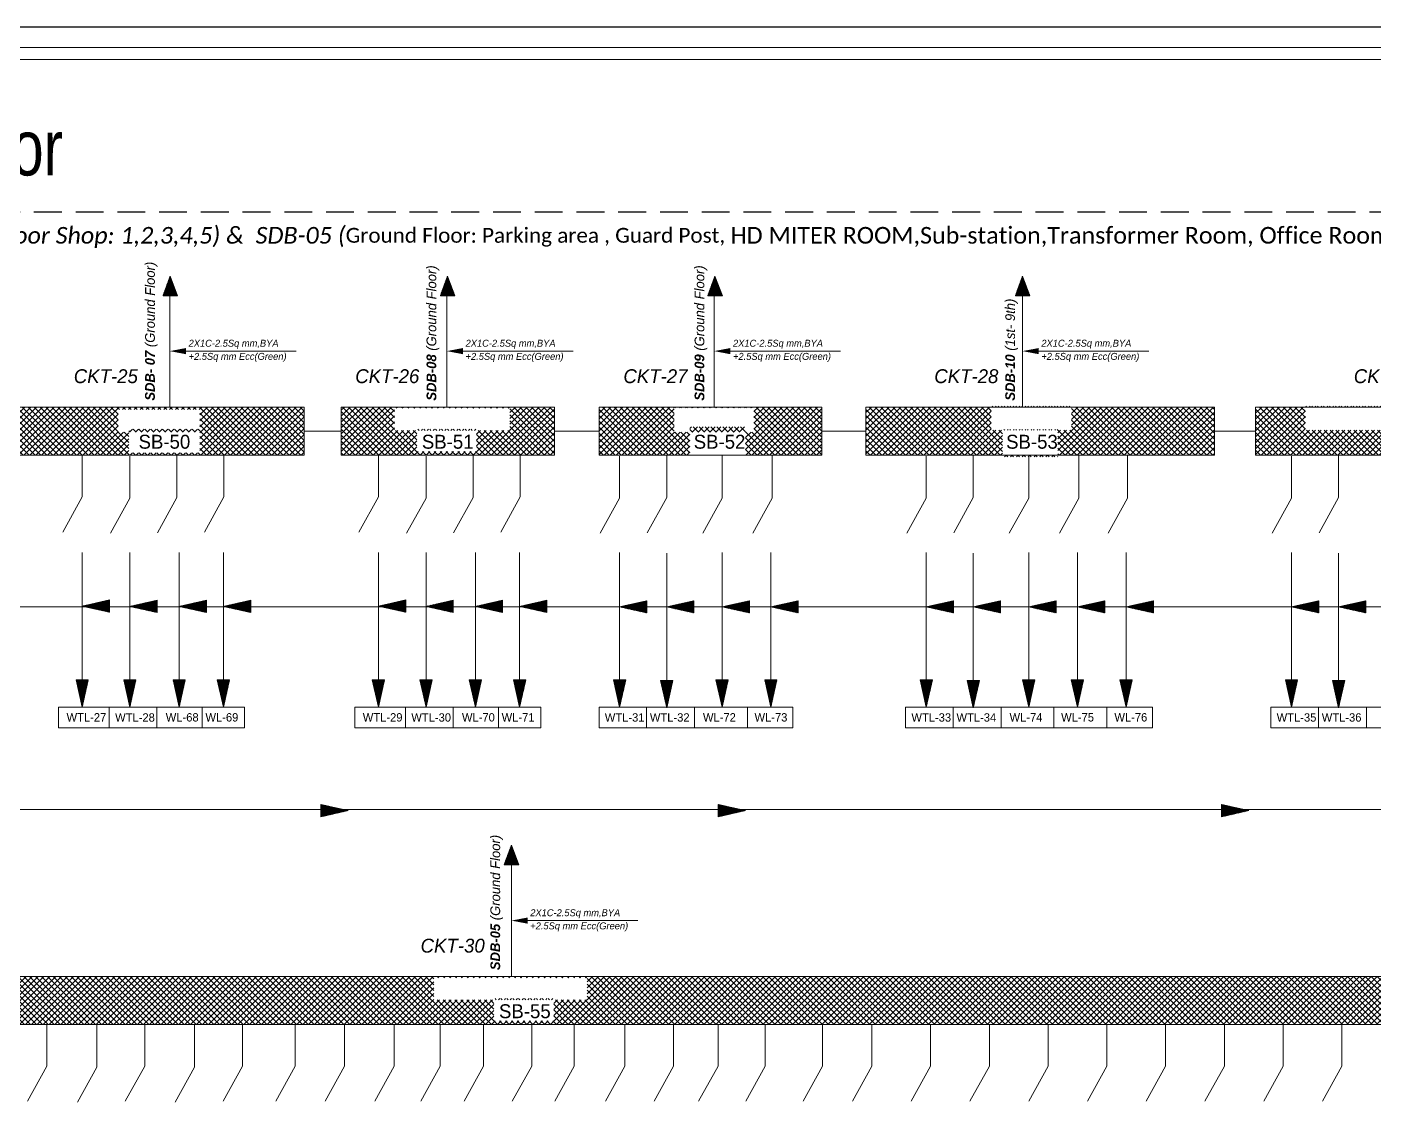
# Model space of a CAD drawing. Header units: inches. Extents: x 109699 to 44449955, y -10987 to 15824140.
# Drawn here: x 204887.1 to 205371.3, y -4161.9 to -3771.8 of the extents above; entities that cross this region are included whole.
import ezdxf

# ---------------------------------------------------------------- set-up
doc = ezdxf.new("R2010")
doc.units = ezdxf.units.IN
doc.header["$LTSCALE"] = 5
doc.header["$MEASUREMENT"] = 0
doc.linetypes.add('DASHED2', pattern=[0.375, 0.25, -0.125])
doc.layers.get('0').update_dxf_attribs({"color": 123})
for name, color, linetype, lineweight in [('@NORMAL', 7, 'Continuous', 5), ('E-CKT-CABLE', 116, 'Continuous', 18), ('E-CKT-TEXT', 135, 'Continuous', 18), ('E-POINT-CABLE', 86, 'Continuous', 18), ('E-SB-Switch-Board', 106, 'Continuous', 18), ('E-SWITCH', 6, 'Continuous', 18), ('E-WL-Wall-Light', 232, 'Continuous', 15), ('E-WTL-Wall-Tube-Light', 6, 'Continuous', 15), ('Text', 7, 'Continuous', 0), ('WALL-1', 8, 'Continuous', 9)]:
    doc.layers.add(name, color=color, linetype=linetype, lineweight=lineweight)
doc.styles.get("Standard").update_dxf_attribs({"font": 'times.ttf'})
doc.styles.add('style2', font='ARIALN.TTF', dxfattribs={"width": 0.75, "height": 3})

# ---------------------------------------------------------------- blocks, each defined once
blk = doc.blocks.new('zxczxczxcz')
at = {"layer": '@NORMAL'}
for points in [[(177327.54, -15450.1), (175295.18, -15450.1), (175295.18, -14276.83), (177327.54, -14276.83)], [(177319.91, -15442.46), (175302.82, -15442.46), (175302.82, -14284.47), (177319.91, -14284.47)]]:
    blk.add_lwpolyline(points, close=True, dxfattribs=at)
at = {"layer": 'WALL-1', "lineweight": 30}
blk.add_lwpolyline([(177340.91, -15463.47), (175281.82, -15463.47), (175281.82, -14263.47), (177340.91, -14263.47)], close=True, dxfattribs=at)
blk = doc.blocks.new('AR')
at = {"layer": 'E-CKT-CABLE'}
for p, q in [((-271, 449), (0, 548)), ((-271, 449), (0, 346)), ((-270, 449), (-269, 450)), ((-266, 448), (-261, 453)), ((-263, 446), (-253, 456)), ((-259, 445), (-244, 459)), ((-255, 443), (-236, 462)), ((-251, 442), (-228, 465)), ((-247, 440), (-219, 468)), ((-243, 439), (-211, 471)), ((-240, 437), (-203, 474)), ((-236, 436), (-194, 477)), ((-232, 434), (-186, 480)), ((-228, 433), (-178, 483)), ((-224, 432), (-169, 486)), ((-220, 430), (-161, 489)), ((-216, 429), (-153, 493)), ((-213, 427), (-144, 496)), ((-209, 426), (-136, 499)), ((-205, 424), (-128, 502)), ((-201, 423), (-119, 505)), ((-197, 421), (-111, 508)), ((-193, 420), (-102, 511)), ((-190, 418), (-94, 514)), ((-186, 417), (-86, 517)), ((-182, 415), (-77, 520)), ((-178, 414), (-69, 523)), ((-174, 413), (-61, 526)), ((-170, 411), (-52, 529)), ((-167, 410), (-44, 532)), ((-163, 408), (-36, 535)), ((-159, 407), (-27, 538)), ((-155, 405), (-19, 541)), ((-151, 404), (-11, 544)), ((-147, 402), (-2, 547)), ((-144, 401), (0, 544)), ((-140, 399), (0, 539)), ((-136, 398), (0, 534)), ((-132, 396), (0, 528)), ((-128, 395), (0, 523)), ((-124, 394), (0, 518)), ((-120, 392), (0, 513)), ((-117, 391), (0, 507)), ((-113, 389), (0, 502)), ((-109, 388), (0, 497)), ((-105, 386), (0, 491)), ((-101, 385), (0, 486)), ((-97, 383), (0, 481)), ((-94, 382), (0, 475)), ((-90, 380), (0, 470)), ((-86, 379), (0, 465)), ((-82, 377), (0, 459)), ((-78, 376), (0, 454)), ((-74, 374), (0, 449)), ((-71, 373), (0, 444)), ((-67, 372), (0, 438)), ((-63, 370), (0, 433)), ((-59, 369), (0, 428)), ((-55, 367), (0, 422)), ((-51, 366), (0, 417)), ((-48, 364), (0, 412)), ((-44, 363), (0, 406)), ((-40, 361), (0, 401)), ((-36, 360), (0, 396)), ((-32, 358), (0, 391)), ((-28, 357), (0, 385)), ((-24, 355), (0, 380)), ((-21, 354), (0, 375)), ((0, 548), (0, 346)), ((-17, 353), (0, 369)), ((-13, 351), (0, 364)), ((-9, 350), (0, 359)), ((-5, 348), (0, 353)), ((-1, 347), (0, 348))]:
    blk.add_line(p, q, dxfattribs=at)
blk = doc.blocks.new('E-CKT TEXT')
for p, q in [((648438.87, 22105.08), (648437.12, 22112.85)), ((648437.12, 22112.85), (648440.62, 22112.85)), ((648437.16, 22112.65), (648437.36, 22112.85)), ((648437.21, 22112.43), (648437.63, 22112.85)), ((648437.26, 22112.21), (648437.89, 22112.85)), ((648437.31, 22112), (648438.16, 22112.85)), ((648437.36, 22111.78), (648438.43, 22112.85)), ((648437.41, 22111.56), (648438.69, 22112.85)), ((648437.46, 22111.35), (648438.96, 22112.85)), ((648437.51, 22111.13), (648439.22, 22112.85)), ((648437.55, 22110.92), (648439.49, 22112.85)), ((648437.6, 22110.7), (648439.75, 22112.85)), ((648437.65, 22110.48), (648440.02, 22112.85)), ((648437.7, 22110.27), (648440.28, 22112.85)), ((648437.75, 22110.05), (648440.55, 22112.85)), ((648437.8, 22109.83), (648440.57, 22112.6)), ((648437.85, 22109.62), (648440.49, 22112.26)), ((648437.9, 22109.4), (648440.41, 22111.92)), ((648437.94, 22109.18), (648440.34, 22111.58)), ((648437.99, 22108.97), (648440.26, 22111.23)), ((648438.04, 22108.75), (648440.18, 22110.89)), ((648438.09, 22108.54), (648440.11, 22110.55)), ((648438.14, 22108.32), (648440.03, 22110.21)), ((648438.87, 22105.08), (648440.62, 22112.85)), ((648438.19, 22108.1), (648439.95, 22109.86)), ((648438.24, 22107.89), (648439.87, 22109.52)), ((648438.29, 22107.67), (648439.8, 22109.18)), ((648438.34, 22107.45), (648439.72, 22108.84)), ((648438.38, 22107.24), (648439.64, 22108.49)), ((648438.43, 22107.02), (648439.56, 22108.15)), ((648438.48, 22106.8), (648439.49, 22107.81)), ((648438.53, 22106.59), (648439.41, 22107.47)), ((648438.58, 22106.37), (648439.33, 22107.13)), ((648438.63, 22106.16), (648439.26, 22106.78)), ((648438.68, 22105.94), (648439.18, 22106.44)), ((648438.73, 22105.72), (648439.1, 22106.1)), ((648438.77, 22105.51), (648439.02, 22105.76)), ((648438.82, 22105.29), (648438.95, 22105.41))]:
    blk.add_line(p, q)

msp = doc.modelspace()

# ---------------------------------------------------------------- hatches: boundary and pattern name
at = {"layer": 'E-SB-Switch-Board'}
h = msp.add_hatch(dxfattribs=at)
h.set_pattern_fill('ANSI37', color=256, scale=12.003473, angle=180.0505, style=0)
h.set_pattern_definition([(225.050464, (2788.3295, -16895.9815), (1.061901214, -1.060032292), []), (315.050464, (2788.3295, -16895.9815), (1.060032292, 1.061901214), [])])
h.paths.add_polyline_path([(204986.73, -3908.47), (204882.73, -3908.47), (204882.73, -3925.76), (204986.73, -3925.76)])
h.paths.add_polyline_path([(204919.87, -3917.48), (204949.23, -3917.48), (204949.23, -3909.41), (204919.87, -3909.41)], flags=16)
h.paths.add_polyline_path([(204923.73, -3924.91), (204949.23, -3924.91), (204949.23, -3916.41), (204923.73, -3916.41)], flags=16)
h = msp.add_hatch(dxfattribs=at)
h.set_pattern_fill('ANSI37', color=256, scale=12.003473, angle=180.0505, style=0)
h.set_pattern_definition([(225.050464, (2765.3816, -16895.9815), (1.061901214, -1.060032292), []), (315.050464, (2765.3816, -16895.9815), (1.060032292, 1.061901214), [])])
h.paths.add_polyline_path([(205076.73, -3908.47), (205000.07, -3908.47), (205000.07, -3925.76), (205076.73, -3925.76)])
h.paths.add_polyline_path([(205019.23, -3916.86), (205060.73, -3916.86), (205060.73, -3908.91), (205019.23, -3908.91)], flags=16)
h.paths.add_polyline_path([(205027.23, -3924.41), (205048.73, -3924.41), (205048.73, -3916.41), (205027.23, -3916.41)], flags=16)
h = msp.add_hatch(dxfattribs=at)
h.set_pattern_fill('ANSI37', color=256, scale=12.003473, angle=180.0505, style=0)
h.set_pattern_definition([(225.050464, (3013.8295, -16895.9815), (1.061901214, -1.060032292), []), (315.050464, (3013.8295, -16895.9815), (1.060032292, 1.061901214), [])])
h.paths.add_polyline_path([(205172.77, -3908.47), (205092.73, -3908.47), (205092.73, -3925.76), (205172.77, -3925.76)])
h.paths.add_polyline_path([(205119.72, -3917.48), (205148.41, -3917.48), (205148.41, -3908.79), (205119.72, -3908.79)], flags=16)
h.paths.add_polyline_path([(205125.4, -3925.76), (205145.4, -3925.76), (205145.4, -3915.58), (205125.4, -3915.58)], flags=17)
h = msp.add_hatch(dxfattribs=at)
h.set_pattern_fill('ANSI37', color=256, scale=12.003473, angle=180.0505, style=0)
h.set_pattern_definition([(225.050464, (3045.9507, -16895.9815), (1.061901214, -1.060032292), []), (315.050464, (3045.9507, -16895.9815), (1.060032292, 1.061901214), [])])
h.paths.add_polyline_path([(205313.9, -3908.47), (205188.63, -3908.47), (205188.63, -3925.76), (205313.9, -3925.76)])
h.paths.add_polyline_path([(205233.7, -3916.81), (205262.5, -3916.81), (205262.5, -3908.12), (205233.7, -3908.12)])
h.paths.add_polyline_path([(205237.68, -3926.37), (205257.67, -3926.37), (205257.67, -3916.55), (205237.68, -3916.55)])
h = msp.add_hatch(dxfattribs=at)
h.set_pattern_fill('ANSI37', color=256, scale=12.003473, angle=180.0505, style=0)
h.set_pattern_definition([(225.050464, (3203.2383, -16895.9815), (1.061901214, -1.060032292), []), (315.050464, (3203.2383, -16895.9815), (1.060032292, 1.061901214), [])])
h.paths.add_polyline_path([(205473.87, -3908.47), (205328.7, -3908.47), (205328.7, -3925.76), (205473.87, -3925.76)])
h.paths.add_polyline_path([(205346.57, -3916.81), (205445.23, -3916.81), (205445.23, -3908.12), (205346.57, -3908.12)])
h.paths.add_polyline_path([(205387.5, -3926.37), (205414.96, -3926.37), (205414.96, -3916.5), (205387.5, -3916.5)])
h = msp.add_hatch(dxfattribs=at)
h.set_pattern_fill('ANSI37', color=256, scale=12.003473, angle=180.0505, style=0)
h.set_pattern_definition([(225.050464, (2793.1054, -17100.7002), (1.061901214, -1.060032292), []), (315.050464, (2793.1054, -17100.7002), (1.060032292, 1.061901214), [])])
h.paths.add_polyline_path([(205376.28, -4113.19), (204813.05, -4113.19), (204813.05, -4130.47), (205376.28, -4130.47)])
h.paths.add_polyline_path([(205033.38, -4121.58), (205088.45, -4121.58), (205088.45, -4113.63), (205033.38, -4113.63)], flags=16)
h.paths.add_polyline_path([(205054.95, -4129.13), (205076.45, -4129.13), (205076.45, -4121.13), (205054.95, -4121.13)], flags=16)

# ---------------------------------------------------------------- linework, layer by layer
at = {"linetype": 'DASHED2', "lineweight": 25, "ltscale": 8}
msp.add_lwpolyline([(204769.65, -3838.35), (205502.4, -3838.35, -0.414214), (205526.4, -3862.35), (205526.4, -4398.66, -0.414214), (205502.4, -4422.66), (204769.65, -4422.66, -0.414214), (204745.65, -4398.66), (204745.65, -3862.35, -0.414214)], format="xyb", close=True, dxfattribs=at)
at = {"layer": 'E-CKT-CABLE'}
for p, q in [((204938.48, -3908.47), (204938.48, -3868.3)), ((205038.02, -3908.47), (205038.02, -3868.3)), ((205134.13, -3908.47), (205134.13, -3868.3)), ((205244.95, -3908.47), (205244.95, -3868.3)), ((204942.36, -3888.38), (204983.86, -3888.38)), ((205041.9, -3888.38), (205083.4, -3888.38)), ((205138.01, -3888.38), (205179.51, -3888.38)), ((205248.83, -3888.38), (205290.33, -3888.38)), ((205061.26, -4113.19), (205061.26, -4073.01)), ((205065.14, -4093.1), (205106.65, -4093.1))]:
    msp.add_line(p, q, dxfattribs=at)
at = {"layer": 'E-CKT-CABLE', "ltscale": 0.5}
for p, q in [((204986.73, -3917.11), (205000.07, -3917.11)), ((205076.73, -3917.11), (205092.73, -3917.11)), ((205172.77, -3917.11), (205188.63, -3917.11)), ((205313.9, -3917.11), (205328.7, -3917.11))]:
    msp.add_line(p, q, dxfattribs=at)
msp.add_lwpolyline([(205472.32, -3979.75), (205502.06, -3979.75), (205502.06, -4053.11), (204792.53, -4053.11), (204792.53, -4185.03), (204824.13, -4185.03)], dxfattribs=at)
at = {"layer": 'E-CKT-CABLE'}
for points in [[(204944.31, -3889.49), (204944.31, -3887.27), (204938.48, -3888.38)], [(205043.85, -3889.49), (205043.85, -3887.27), (205038.02, -3888.38)], [(205139.96, -3889.49), (205139.96, -3887.27), (205134.13, -3888.38)], [(205250.78, -3889.49), (205250.78, -3887.27), (205244.95, -3888.38)], [(205067.09, -4094.21), (205067.09, -4091.99), (205061.26, -4093.1)]]:
    msp.add_solid(points, dxfattribs=at)
at = {"layer": 'E-CKT-TEXT'}
msp.add_line((204776.52, -3980.31), (205472.32, -3980.31), dxfattribs=at)
at = {"layer": 'E-POINT-CABLE'}
for p, q in [((204906.99, -3925.76), (204906.99, -3940.82)), ((204924.1, -3926.19), (204924.1, -3941.26)), ((204941.02, -3925.97), (204941.02, -3941.04)), ((204957.95, -3925.76), (204957.95, -3940.82)), ((205013.44, -3925.76), (205013.44, -3940.82)), ((205030.55, -3926.19), (205030.55, -3941.26)), ((205047.47, -3925.97), (205047.47, -3941.04)), ((205064.4, -3925.76), (205064.4, -3940.82)), ((205100.12, -3926.19), (205100.12, -3941.26)), ((205117.05, -3925.97), (205117.05, -3941.04)), ((205136.97, -3925.76), (205136.97, -3940.82)), ((205136.97, -3926.16), (205136.97, -3941.22)), ((205154.97, -3925.76), (205154.97, -3940.82)), ((205154.97, -3926.16), (205154.97, -3941.22)), ((205210.31, -3926.19), (205210.31, -3941.26)), ((205227.23, -3925.97), (205227.23, -3941.04)), ((205247.15, -3925.76), (205247.15, -3940.82)), ((205247.15, -3926.16), (205247.15, -3941.22)), ((205265.15, -3925.76), (205265.15, -3940.82)), ((205265.15, -3926.16), (205265.15, -3941.22)), ((205282.65, -3925.76), (205282.65, -3940.82)), ((205282.65, -3926.16), (205282.65, -3941.22)), ((205341.59, -3926.19), (205341.59, -3941.26)), ((205358.51, -3925.97), (205358.51, -3941.04)), ((204906.99, -3960.76), (204906.99, -4016.37)), ((204924.11, -3960.76), (204924.11, -4016.37)), ((204941.84, -3960.76), (204941.84, -4016.37)), ((204957.76, -3960.76), (204957.76, -4016.37)), ((205013.44, -3960.76), (205013.44, -4016.37)), ((205030.56, -3960.76), (205030.56, -4016.37)), ((205048.29, -3960.76), (205048.29, -4016.37)), ((205064.21, -3960.76), (205064.21, -4016.37)), ((205100.13, -3960.76), (205100.13, -4016.37)), ((205117.05, -3960.98), (205117.05, -4016.59)), ((205136.97, -3960.76), (205136.97, -4016.37)), ((205154.47, -3960.76), (205154.47, -4016.37)), ((205210.32, -3960.76), (205210.32, -4016.37)), ((205227.23, -3960.98), (205227.23, -4016.59)), ((205247.15, -3960.76), (205247.15, -4016.37)), ((205264.65, -3960.76), (205264.65, -4016.37)), ((205282.15, -3960.76), (205282.15, -4016.37)), ((205341.6, -3960.76), (205341.6, -4016.37)), ((205358.51, -3960.98), (205358.51, -4016.59)), ((204916.71, -4016.37), (204916.71, -4023.81)), ((204933.82, -4016.37), (204933.82, -4023.8)), ((204933.82, -4016.37), (204933.82, -4023.8)), ((204950.16, -4016.37), (204950.16, -4023.8)), ((204965.34, -4016.37), (204965.34, -4023.8)), ((204965.34, -4016.37), (204965.34, -4023.8)), ((205023.16, -4016.37), (205023.16, -4023.81)), ((205040.27, -4016.37), (205040.27, -4023.8)), ((205040.27, -4016.37), (205040.27, -4023.8)), ((205056.61, -4016.37), (205056.61, -4023.8)), ((205071.79, -4016.37), (205071.79, -4023.8)), ((205071.79, -4016.37), (205071.79, -4023.8)), ((205109.84, -4016.37), (205109.84, -4023.8)), ((205127.04, -4016.37), (205127.04, -4023.8)), ((205146.04, -4016.37), (205146.04, -4023.8)), ((205220.03, -4016.37), (205220.03, -4023.8)), ((205237.23, -4016.37), (205237.23, -4023.8)), ((205256.23, -4016.37), (205256.23, -4023.8)), ((205275.23, -4016.37), (205275.23, -4023.8)), ((205291.59, -4016.37), (205291.59, -4023.8)), ((205351.3, -4016.37), (205351.3, -4023.8)), ((205368.5, -4016.37), (205368.5, -4023.8)), ((204894.33, -4130.39), (204894.33, -4145.45)), ((204912.26, -4130.69), (204912.26, -4145.76)), ((204929.46, -4130.39), (204929.46, -4145.45)), ((204947.39, -4130.69), (204947.39, -4145.76)), ((204964.58, -4130.39), (204964.58, -4145.45)), ((204983.58, -4130.39), (204983.58, -4145.45)), ((205001.25, -4130.39), (205001.25, -4145.45)), ((205019.11, -4130.39), (205019.11, -4145.45)), ((205035.64, -4130.39), (205035.64, -4145.45)), ((205051.26, -4130.39), (205051.26, -4145.45)), ((205068.55, -4130.39), (205068.55, -4145.45)), ((205083.8, -4130.39), (205083.8, -4145.45)), ((205102.03, -4130.39), (205102.03, -4145.45)), ((205119.51, -4130.39), (205119.51, -4145.45)), ((205135.51, -4130.39), (205135.51, -4145.45)), ((205152.42, -4130.39), (205152.42, -4145.45)), ((205173.06, -4130.39), (205173.06, -4145.45)), ((205190.78, -4130.39), (205190.78, -4145.45)), ((205211.89, -4130.39), (205211.89, -4145.45)), ((205233.01, -4130.39), (205233.01, -4145.45)), ((205254.13, -4130.39), (205254.13, -4145.45)), ((205275.25, -4130.39), (205275.25, -4145.45)), ((205296.36, -4130.39), (205296.36, -4145.45)), ((205317.48, -4130.39), (205317.48, -4145.45)), ((205338.6, -4130.39), (205338.6, -4145.45)), ((205359.72, -4130.39), (205359.72, -4145.45))]:
    msp.add_line(p, q, dxfattribs=at)
for points in [[(204898.49, -4016.37), (204965.34, -4016.37), (204965.34, -4023.8), (204898.49, -4023.82)], [(205004.94, -4016.37), (205071.79, -4016.37), (205071.79, -4023.8), (205004.94, -4023.82)], [(205092.73, -4016.37), (205162.4, -4016.37), (205162.4, -4023.8), (205092.73, -4023.82)], [(205202.91, -4016.37), (205291.59, -4016.37), (205291.59, -4023.8), (205202.91, -4023.82)], [(205334.19, -4016.37), (205471.95, -4016.37), (205471.95, -4023.8), (205334.19, -4023.82)]]:
    msp.add_lwpolyline(points, close=True, dxfattribs=at)
at = {"layer": 'E-SB-Switch-Board'}
for points in [[(204882.73, -3925.76), (204986.73, -3925.76), (204986.73, -3908.47), (204882.73, -3908.47)], [(205000.07, -3925.76), (205076.73, -3925.76), (205076.73, -3908.47), (205000.07, -3908.47)], [(205092.73, -3925.76), (205172.77, -3925.76), (205172.77, -3908.47), (205092.73, -3908.47)], [(205188.63, -3925.76), (205313.9, -3925.76), (205313.9, -3908.47), (205188.63, -3908.47)], [(205328.7, -3925.76), (205473.87, -3925.76), (205473.87, -3908.47), (205328.7, -3908.47)], [(204813.05, -4130.47), (205376.28, -4130.47), (205376.28, -4113.19), (204813.05, -4113.19)]]:
    msp.add_lwpolyline(points, close=True, dxfattribs=at)
at = {"layer": 'E-SWITCH'}
for p, q in [((204906.99, -3940.82), (204900.01, -3953.44)), ((204924.1, -3941.26), (204917.12, -3953.87)), ((204941.02, -3941.04), (204934.04, -3953.66)), ((204957.95, -3940.82), (204950.97, -3953.44)), ((205013.44, -3940.82), (205006.46, -3953.44)), ((205030.55, -3941.26), (205023.57, -3953.87)), ((205047.47, -3941.04), (205040.49, -3953.66)), ((205064.4, -3940.82), (205057.42, -3953.44)), ((205100.12, -3941.26), (205093.14, -3953.87)), ((205117.05, -3941.04), (205110.07, -3953.66)), ((205136.97, -3941.22), (205129.99, -3953.84)), ((205154.97, -3941.22), (205147.99, -3953.84)), ((205210.31, -3941.26), (205203.33, -3953.87)), ((205227.23, -3941.04), (205220.25, -3953.66)), ((205247.15, -3941.22), (205240.17, -3953.84)), ((205265.15, -3941.22), (205258.17, -3953.84)), ((205282.65, -3941.22), (205275.67, -3953.84)), ((205341.59, -3941.26), (205334.61, -3953.87)), ((205358.51, -3941.04), (205351.53, -3953.66)), ((204894.33, -4145.45), (204887.35, -4158.07)), ((204912.26, -4145.76), (204905.28, -4158.38)), ((204929.46, -4145.45), (204922.48, -4158.07)), ((204947.39, -4145.76), (204940.41, -4158.38)), ((204964.58, -4145.45), (204957.6, -4158.07)), ((204983.58, -4145.45), (204976.6, -4158.07)), ((205001.25, -4145.45), (204994.27, -4158.07)), ((205019.11, -4145.45), (205012.13, -4158.07)), ((205035.64, -4145.45), (205028.66, -4158.07)), ((205051.26, -4145.45), (205044.28, -4158.07)), ((205068.55, -4145.45), (205061.57, -4158.07)), ((205083.8, -4145.45), (205076.82, -4158.07)), ((205102.03, -4145.45), (205095.05, -4158.07)), ((205119.51, -4145.45), (205112.53, -4158.07)), ((205135.51, -4145.45), (205128.53, -4158.07)), ((205152.42, -4145.45), (205145.44, -4158.07)), ((205173.06, -4145.45), (205166.08, -4158.07)), ((205190.78, -4145.45), (205183.8, -4158.07)), ((205211.89, -4145.45), (205204.91, -4158.07)), ((205233.01, -4145.45), (205226.03, -4158.07)), ((205254.13, -4145.45), (205247.15, -4158.07)), ((205275.25, -4145.45), (205268.27, -4158.07)), ((205296.36, -4145.45), (205289.38, -4158.07)), ((205317.48, -4145.45), (205310.5, -4158.07)), ((205338.6, -4145.45), (205331.62, -4158.07)), ((205359.72, -4145.45), (205352.74, -4158.07))]:
    msp.add_line(p, q, dxfattribs=at)

# ---------------------------------------------------------------- block references
at = {"layer": 'E-CKT-CABLE', "xscale": -0.02594956736979771, "yscale": 0.02594956736979771, "zscale": 0.02594956734627435, "rotation": 90}
for p in [(204950.26, -3868.46), (205049.94, -3868.46), (205146.05, -3868.46), (205256.59, -3868.46), (205072.9, -4073.01)]:
    msp.add_blockref('AR', p, dxfattribs=at)
at = {"layer": 'E-CKT-TEXT', "yscale": 1.261437301520496, "zscale": 1.261437301520496}
for p, xscale, rotation in [((177022.82, 813984.93), 1.261437301520496, 270), ((177039.94, 813984.85), 1.261437301520496, 270), ((177057.67, 813984.85), 1.261437301520496, 270), ((177073.59, 813984.85), 1.261437301520496, 270), ((177129.27, 813984.93), 1.261437301520496, 270), ((177146.39, 813984.85), 1.261437301520496, 270), ((177164.12, 813984.85), 1.261437301520496, 270), ((177180.04, 813984.85), 1.261437301520496, 270), ((177215.97, 813984.67), 1.261437301520496, 270), ((177232.88, 813984.67), 1.261437301520496, 270), ((177252.8, 813984.67), 1.261437301520496, 270), ((177270.3, 813984.67), 1.261437301520496, 270), ((177326.15, 813984.67), 1.261437301520496, 270), ((177343.06, 813984.67), 1.261437301520496, 270), ((177362.99, 813984.67), 1.261437301520496, 270), ((177380.49, 813984.67), 1.261437301520496, 270), ((177397.99, 813984.67), 1.261437301520496, 270), ((177457.43, 813984.67), 1.261437301520496, 270), ((177474.34, 813984.67), 1.261437301520496, 270), ((232886.7, 813911.42), -1.261437301520496, 90), ((233029.5, 813911.42), -1.261437301520496, 90), ((233210.4, 813911.42), -1.261437301520496, 90)]:
    msp.add_blockref('E-CKT TEXT', p, dxfattribs=dict(at, xscale=xscale, rotation=rotation))
at = {"layer": 'E-WL-Wall-Light', "color": 1, "xscale": 1.261437301517695, "yscale": 1.261437301517695, "zscale": 1.261437301517695}
for p in [(-613023.14, -31900.54), (-613007.22, -31900.54), (-612916.69, -31900.54), (-612900.77, -31900.54), (-612828.01, -31900.54), (-612810.51, -31900.54), (-612717.82, -31900.54), (-612700.32, -31900.54), (-612682.82, -31900.54)]:
    msp.add_blockref('E-CKT TEXT', p, dxfattribs=at)
at = {"layer": 'E-WTL-Wall-Tube-Light', "color": 1, "xscale": 1.261437301517695, "yscale": 1.261437301517695, "zscale": 1.261437301517695}
for p in [(-613057.99, -31900.54), (-613040.87, -31900.54), (-612951.54, -31900.54), (-612934.42, -31900.54), (-612864.84, -31900.54), (-612847.93, -31900.76), (-612754.66, -31900.54), (-612737.75, -31900.76), (-612623.38, -31900.54), (-612606.47, -31900.76)]:
    msp.add_blockref('E-CKT TEXT', p, dxfattribs=at)
at = {"layer": 'WALL-1', "linetype": 'Continuous', "xscale": 0.5576728227840001, "yscale": 0.5576728227840001, "zscale": 0.5576728227840001}
msp.add_blockref('zxczxczxcz', (106808.26, 4182.51), dxfattribs=at)

# ---------------------------------------------------------------- texts
at = {"layer": 'E-CKT-TEXT', "color": 1, "char_height": 3.5, "attachment_point": 1, "rotation": 90}
for s, insert, width in [('{\\fCentury Gothic|b1|i1|c0|p34;\\C256;SDB- 07\\fCentury Gothic|b0|i1|c0|p34; (Ground Floor)}', (204929.6, -3906.19), 54.7009), ('{\\fCentury Gothic|b1|i1|c0|p34;\\C256;SDB-08\\fCentury Gothic|b0|i1|c0|p34; (Ground Floor)}', (205030.74, -3906.19), 53.2282), ('{\\fCentury Gothic|b1|i1|c0|p34;\\C256;SDB-09\\fCentury Gothic|b0|i1|c0|p34; (Ground Floor)}', (205127.07, -3906.19), 54.8076), ('{\\fCentury Gothic|b1|i1|c0|p34;\\C256;SDB-10\\fCentury Gothic|b0|i1|c0|p34; (1st- 9th)}', (205238.73, -3906.19), 48.6814), ('{\\fCentury Gothic|b1|i1|c0|p34;\\C256;SDB-05\\fCentury Gothic|b0|i1|c0|p34; (Ground Floor)}', (205053.69, -4110.91), 56.3836)]:
    msp.add_mtext(s, dxfattribs=dict(at, insert=insert, width=width))
at = {"layer": 'E-CKT-TEXT', "color": 1, "attachment_point": 1}
for s, insert, char_height, width in [('{\\fCentury Gothic|b0|i1|c0|p34;\\C256;2X1C-2.5Sq mm,BYA}', (204945.23, -3884.3), 2.5, 41.3635), ('{\\fCentury Gothic|b0|i1|c0|p34;\\C256;2X1C-2.5Sq mm,BYA}', (205044.77, -3884.3), 2.5, 41.3635), ('{\\fCentury Gothic|b0|i1|c0|p34;\\C256;2X1C-2.5Sq mm,BYA}', (205140.88, -3884.3), 2.5, 41.3635), ('{\\fCentury Gothic|b0|i1|c0|p34;\\C256;2X1C-2.5Sq mm,BYA}', (205251.7, -3884.3), 2.5, 41.3635), ('{\\fCentury Gothic|b0|i1|c0|p34;\\C256;+2.5Sq mm Ecc(Green) }', (204945.23, -3889.02), 2.5, 41.3635), ('{\\fCentury Gothic|b0|i1|c0|p34;\\C256;+2.5Sq mm Ecc(Green) }', (205044.77, -3889.02), 2.5, 41.3635), ('{\\fCentury Gothic|b0|i1|c0|p34;\\C256;+2.5Sq mm Ecc(Green) }', (205140.88, -3889.02), 2.5, 41.3635), ('{\\fCentury Gothic|b0|i1|c0|p34;\\C256;+2.5Sq mm Ecc(Green) }', (205251.7, -3889.02), 2.5, 41.3635), ('{\\fCentury Gothic|b0|i1|c0|p34;\\C256;CKT-25}', (204903.97, -3894.89), 5, 24.1526), ('{\\fCentury Gothic|b0|i1|c0|p34;\\C256;CKT-26}', (205005.13, -3894.89), 5, 24.1526), ('{\\fCentury Gothic|b0|i1|c0|p34;\\C256;CKT-27}', (205101.49, -3894.89), 5, 24.1526), ('{\\fCentury Gothic|b0|i1|c0|p34;\\C256;CKT-28}', (205213.22, -3894.89), 5, 24.1526), ('{\\fCentury Gothic|b0|i1|c0|p34;\\C256;CKT-29}', (205363.98, -3894.89), 5, 24.1526), ('{\\fCentury Gothic|b0|i1|c0|p34;\\C256;2X1C-2.5Sq mm,BYA}', (205068.01, -4089.02), 2.5, 41.3635), ('{\\fCentury Gothic|b0|i1|c0|p34;\\C256;+2.5Sq mm Ecc(Green) }', (205068.01, -4093.74), 2.5, 41.3635), ('{\\fCentury Gothic|b0|i1|c0|p34;\\C256;CKT-30}', (205028.61, -4099.61), 5, 24.1526)]:
    msp.add_mtext(s, dxfattribs=dict(at, insert=insert, char_height=char_height, width=width))
at = {"layer": 'E-SB-Switch-Board', "color": 1, "char_height": 5, "width": 24.1526, "attachment_point": 1}
for s, insert in [('{\\fCentury Gothic|b0|i0|c0|p34;\\C256;SB-50}', (204927.25, -3918.46)), ('{\\fCentury Gothic|b0|i0|c0|p34;\\C256;SB-51}', (205029.05, -3918.46)), ('{\\fCentury Gothic|b0|i0|c0|p34;\\C256;SB-52}', (205126.75, -3918.46)), ('{\\fCentury Gothic|b0|i0|c0|p34;\\C256;SB-53}', (205239.02, -3918.46)), ('{\\fCentury Gothic|b0|i0|c0|p34;\\C256;SB-55}', (205056.78, -4123.18))]:
    msp.add_mtext(s, dxfattribs=dict(at, insert=insert))
at = {"layer": 'E-WL-Wall-Light', "color": 1, "char_height": 3, "attachment_point": 1}
for s, insert, width in [('{\\fCentury Gothic|b0|i0|c0|p34;\\C256;WL-68}', (204937.02, -4018.53), 10.9021), ('{\\fCentury Gothic|b0|i0|c0|p34;\\C256;WL-69}', (204951.29, -4018.53), 12.7336), ('{\\fCentury Gothic|b0|i0|c0|p34;\\C256;WL-70}', (205043.47, -4018.53), 10.9021), ('{\\fCentury Gothic|b0|i0|c0|p34;\\C256;WL-71}', (205057.74, -4018.53), 12.7336), ('{\\fCentury Gothic|b0|i0|c0|p34;\\C256;WL-72}', (205130.08, -4018.53), 10.9021), ('{\\fCentury Gothic|b0|i0|c0|p34;\\C256;WL-73}', (205148.61, -4018.53), 10.9021), ('{\\fCentury Gothic|b0|i0|c0|p34;\\C256;WL-74}', (205240.27, -4018.53), 10.9021), ('{\\fCentury Gothic|b0|i0|c0|p34;\\C256;WL-75}', (205258.8, -4018.53), 10.9021), ('{\\fCentury Gothic|b0|i0|c0|p34;\\C256;WL-76}', (205277.95, -4018.53), 10.9021)]:
    msp.add_mtext(s, dxfattribs=dict(at, insert=insert, width=width))
at = {"layer": 'E-WTL-Wall-Tube-Light', "color": 1, "char_height": 3, "width": 14.7879, "attachment_point": 1}
for s, insert in [('{\\fCentury Gothic|b0|i0|c0|p34;\\C256;WTL-27}', (204901.38, -4018.53)), ('{\\fCentury Gothic|b0|i0|c0|p34;\\C256;WTL-28}', (204918.83, -4018.57)), ('{\\fCentury Gothic|b0|i0|c0|p34;\\C256;WTL-29}', (205007.83, -4018.53)), ('{\\fCentury Gothic|b0|i0|c0|p34;\\C256;WTL-30}', (205025.27, -4018.57)), ('{\\fCentury Gothic|b0|i0|c0|p34;\\C256;WTL-31}', (205094.81, -4018.57)), ('{\\fCentury Gothic|b0|i0|c0|p34;\\C256;WTL-32}', (205111.01, -4018.57)), ('{\\fCentury Gothic|b0|i0|c0|p34;\\C256;WTL-33}', (205205, -4018.57)), ('{\\fCentury Gothic|b0|i0|c0|p34;\\C256;WTL-34}', (205221.2, -4018.57)), ('{\\fCentury Gothic|b0|i0|c0|p34;\\C256;WTL-35}', (205336.27, -4018.57)), ('{\\fCentury Gothic|b0|i0|c0|p34;\\C256;WTL-36}', (205352.47, -4018.57))]:
    msp.add_mtext(s, dxfattribs=dict(at, insert=insert))
at = {"layer": 'Text', "insert": (204835.49, -3825.5, 0.48), "char_height": 20, "width": 227.5024, "attachment_point": 8, "style": 'style2'}
msp.add_mtext('{\\fArial|b0|i0|c0|p34;Ground  Floor }', dxfattribs=at)
at = {"layer": 'Text', "insert": (204763.95, -3843.75), "char_height": 6, "width": 807.3458, "attachment_point": 1}
msp.add_mtext('\\pt426;{\\fCalibri|b0|i1|c0|p34;SDB-06,07,08,09,10 ( Ground Floor Shop: 1,2,3,4,5) &  SDB-05 (\\A1;\\fCalibri|b0|i0|c0|p34;\\H0.88889x;Ground Floor: Parking area , Guard Post, \\A0;\\H1.125x;HD MITER ROOM,Sub-station,Transformer Room, Office Room,Guard Room)}', dxfattribs=at)

doc.saveas('drawing.dxf')
